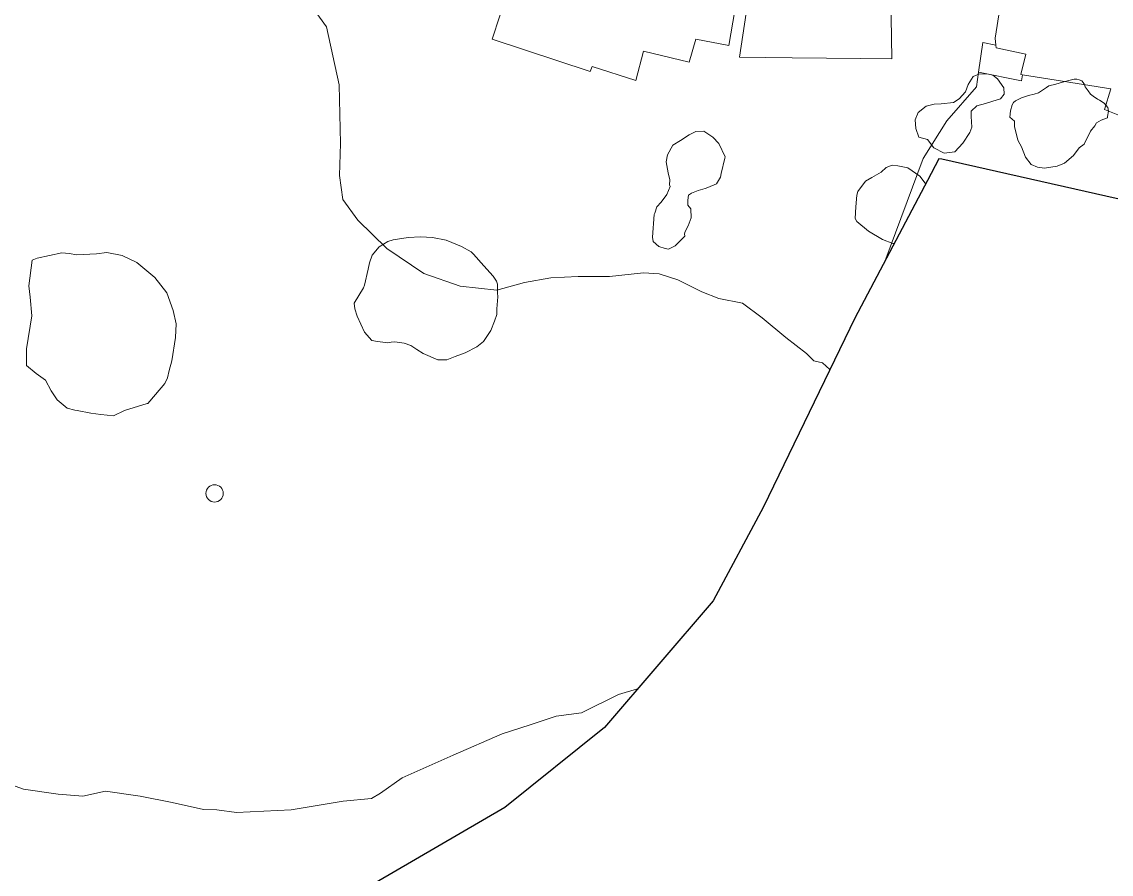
# Model space of a CAD drawing. Header units: metres. Extents: x 4652992 to 4879070, y 2074171 to 2309877.
# Drawn here: x 4654505.5 to 4654602, y 2307623.4 to 2307699 of the extents above; entities that cross this region are included whole.
import ezdxf

# ---------------------------------------------------------------- set-up
doc = ezdxf.new("R2010")
doc.units = ezdxf.units.M
doc.header["$MEASUREMENT"] = 0
doc.linetypes.add('DGN Style 3', pattern=[92.779933, 66.271381, -26.508552])
doc.layers.get('0').update_dxf_attribs({"color": 4, "lineweight": 0})
for name, color, linetype, lineweight in [('Level 20', 30, 'DGN Style 3', 0), ('Level 30', 5, 'Continuous', 0), ('Level 37', 3, 'Continuous', 0), ('Level 40', 1, 'Continuous', 0), ('Level 61', 4, 'Continuous', 0)]:
    doc.layers.add(name, color=color, linetype=linetype, lineweight=lineweight)
doc.layers.add('Limite', color=38, linetype='Continuous', lineweight=0, plot=False)

# ---------------------------------------------------------------- blocks, each defined once
blk = doc.blocks.new('POSTE')
at = {"color": 0, "linetype": 'ByBlock', "lineweight": -2}
blk.add_circle((0, 0), 0.770001, dxfattribs=at)

msp = doc.modelspace()

# ---------------------------------------------------------------- linework, layer by layer
at = {"layer": 'Level 20', "linetype": 'Continuous'}
for points in [[(4654577.127735, 2307668.161952, 1387.216312), (4654576.468103, 2307668.745316, 1387.216312), (4654575.700599, 2307668.945758, 1387.216312), (4654575.055839, 2307669.584231, 1387.216312), (4654573.213667, 2307671.006581, 1387.216312), (4654571.124152, 2307672.736128, 1388.016312), (4654569.389118, 2307674.029438, 1388.016312), (4654567.29018, 2307674.447886, 1388.016312), (4654565.770427, 2307675.035083, 1388.016312), (4654563.661615, 2307676.118676, 1387.916311), (4654562.009477, 2307676.637543, 1387.916311), (4654560.6043, 2307676.728234, 1388.116311), (4654557.598841, 2307676.40667, 1388.416311), (4654554.815969, 2307676.393371, 1388.616311), (4654552.395636, 2307676.301862, 1388.916311), (4654550.05871, 2307675.868958, 1389.216312), (4654547.613049, 2307675.203492, 1389.216312), (4654544.382299, 2307675.552132, 1389.916311), (4654541.153402, 2307676.675256, 1390.616311), (4654537.867647, 2307678.887968, 1390.816312), (4654535.318356, 2307681.390914, 1391.416311), (4654533.982042, 2307683.21329, 1391.416311), (4654533.675964, 2307685.348773, 1391.516312), (4654533.763521, 2307688.190001, 1392.216312), (4654533.645651, 2307693.373793, 1392.916311), (4654532.517061, 2307698.540089, 1393.516312), (4654529.141287, 2307703.24401, 1393.516312)], [(4654501.244792, 2307632.589164, 1366.766312), (4654505.695575, 2307630.968733, 1366.566312), (4654508.763795, 2307630.529522, 1366.566312), (4654510.961026, 2307630.347278, 1366.666311), (4654512.970388, 2307630.813372, 1366.666311), (4654516.03795, 2307630.374273, 1366.966312), (4654518.853491, 2307629.812671, 1366.966312), (4654521.622867, 2307629.18429, 1366.966312), (4654522.813122, 2307629.13976, 1366.966312), (4654524.560882, 2307628.90893, 1366.966312), (4654529.387721, 2307629.142451, 1366.866311), (4654534.000693, 2307629.92715, 1366.766312), (4654536.526769, 2307630.167603, 1366.766312), (4654537.325664, 2307630.629681, 1366.766312), (4654539.227427, 2307631.986974, 1366.766312), (4654543.759182, 2307633.983638, 1366.966312), (4654548.086056, 2307635.876433, 1367.466312), (4654550.580101, 2307636.694633, 1367.466312), (4654552.883849, 2307637.451735, 1368.266312), (4654555.12723, 2307637.736549, 1368.866311), (4654558.383143, 2307639.382906, 1369.766312), (4654560.085721, 2307639.859488, 1370.842392)]]:
    msp.add_polyline3d(points, dxfattribs=at)
at = {"layer": 'Level 30', "color": 1}
for points in [[(4654551.758618, 2307711.217588, 1405.233712), (4654562.909605, 2307707.743733, 1405.433712), (4654563.248202, 2307709.241158, 1405.433712), (4654563.300747, 2307709.473534, 1405.433712), (4654570.123593, 2307708.286123, 1405.733712), (4654568.156298, 2307696.864357, 1404.933712), (4654565.243034, 2307697.440174, 1404.533712), (4654564.647922, 2307695.386705, 1404.533712), (4654560.602298, 2307696.378661, 1405.033712), (4654559.943548, 2307693.772617, 1405.033712), (4654556.05432, 2307695.011738, 1405.133712), (4654555.875988, 2307694.583379, 1405.133712), (4654547.196042, 2307697.426689, 1405.233712), (4654547.877529, 2307699.486559, 1405.233712), (4654551.372304, 2307710.049911, 1405.233712), (4654551.372309, 2307710.049926, 1405.233712), (4654551.758618, 2307711.217588, 1405.233712)], [(4654603.649114, 2307690.320987, 1408.136209), (4654601.451789, 2307691.202982, 1408.136209), (4654601.999028, 2307693.024414, 1408.136209), (4654594.171247, 2307694.287029, 1408.136209), (4654594.043088, 2307694.307701, 1408.136209), (4654594.475231, 2307696.10857, 1408.33621), (4654591.850693, 2307696.67748, 1407.03621), (4654591.826991, 2307696.90102, 1407.483182), (4654591.760545, 2307697.527685, 1408.73621), (4654592.173383, 2307700.162348, 1409.23621), (4654582.513305, 2307701.240393, 1407.535448), (4654581.949647, 2307701.303296, 1407.436209), (4654579.9046, 2307701.498583, 1406.33621), (4654579.898275, 2307700.906514, 1406.03621), (4654577.503381, 2307700.827285, 1405.936209), (4654577.396577, 2307700.477491, 1405.936209), (4654575.580369, 2307700.505495, 1405.936209), (4654575.723547, 2307701.598233, 1405.936209), (4654573.101663, 2307701.593393, 1406.136209), (4654573.092562, 2307709.013872, 1406.33621), (4654581.908267, 2307708.850353, 1407.136209), (4654582.002554, 2307709.32414, 1407.136209), (4654593.75897, 2307708.397664, 1407.636209), (4654605.939722, 2307705.737503, 1412.436209)]]:
    msp.add_polyline3d(points, dxfattribs=at)
at = {"layer": 'Level 37', "extrusion": (-0.0567039577039998, 0.0092499338946443, 0.9983481857065939), "elevation": -241184.644814, "flags": 128}
msp.add_lwpolyline([(-3026972.855879, 4215439.710329), (-3026972.706278, 4215443.591931), (-3026973.255146, 4215443.591931)], dxfattribs=at)
at = {"layer": 'Level 37'}
for points in [[(4654570.812018, 2307707.191047, 1404.579932), (4654569.123629, 2307695.851481, 1402.479931), (4654573.767346, 2307695.774674, 1401.979931), (4654579.854006, 2307695.719658, 1401.879932), (4654582.593416, 2307695.688822, 1402.279932), (4654582.513305, 2307701.240393, 1404.105742)], [(4654591.826991, 2307696.90102, 1405.6799), (4654590.657841, 2307697.134038, 1405.6799), (4654590.282328, 2307694.516872, 1405.345293), (4654590.096717, 2307693.223234, 1405.1799), (4654587.4784, 2307690.197984, 1402.1799), (4654585.369212, 2307686.875203, 1400.6799), (4654581.979642, 2307677.739466, 1395.5799)]]:
    msp.add_polyline3d(points, dxfattribs=at)
at = {"layer": 'Level 40', "color": 3, "flags": 128}
for points, elevation in [([(4654585.262636, 2307683.975521), (4654582.810021, 2307679.316774), (4654582.703842, 2307679.33794), (4654581.773848, 2307679.672572), (4654580.527082, 2307680.418579), (4654579.500606, 2307681.269902), (4654579.356504, 2307681.547356), (4654579.412653, 2307682.580804), (4654579.516726, 2307683.604669), (4654579.583366, 2307683.939583), (4654580.262521, 2307684.848775), (4654580.827431, 2307685.183834), (4654581.670028, 2307685.662496), (4654582.100673, 2307686.074046), (4654582.637011, 2307686.265569), (4654583.12576, 2307686.217885), (4654584.036302, 2307686.036386), (4654585.081788, 2307685.280858), (4654585.561717, 2307684.687795), (4654585.598518, 2307684.613529), (4654585.262636, 2307683.975521)], 1399.6337), ([(4654513.085965, 2307678.53668), (4654514.439976, 2307678.257309), (4654515.718947, 2307677.635247), (4654517.316637, 2307676.326877), (4654518.382681, 2307674.966408), (4654518.947632, 2307673.394605), (4654519.211368, 2307672.208499), (4654519.162516, 2307671.001542), (4654518.842644, 2307668.931442), (4654518.596297, 2307668.083272), (4654518.440113, 2307667.416069), (4654518.209687, 2307666.923183), (4654517.88248, 2307666.542745), (4654516.691634, 2307665.138049), (4654516.658873, 2307665.144581), (4654514.636913, 2307664.542467), (4654513.660159, 2307664.064326), (4654512.538391, 2307664.187595), (4654511.643863, 2307664.288632), (4654510.452467, 2307664.526195), (4654510.229081, 2307664.570739), (4654509.571001, 2307664.736687), (4654508.67209, 2307665.485539), (4654508.139927, 2307666.284997), (4654507.639206, 2307667.225344), (4654506.811811, 2307667.823014), (4654505.969557, 2307668.521233), (4654505.96831, 2307669.987145), (4654506.434316, 2307672.926221), (4654506.283131, 2307674.563485), (4654506.157679, 2307675.574786), (4654506.457482, 2307677.848343), (4654506.892074, 2307678.024408), (4654509.082439, 2307678.494375), (4654509.747682, 2307678.429222), (4654510.43035, 2307678.32178), (4654512.154518, 2307678.413178), (4654513.085965, 2307678.53668)], 1395.3337)]:
    msp.add_lwpolyline(points, dxfattribs=dict(at, elevation=elevation))
at = {"layer": 'Level 40', "color": 3}
for points in [[(4654589.633499, 2307690.567652, 1403.668336), (4654589.69553, 2307689.645191, 1403.668336), (4654589.527643, 2307689.153589, 1403.668336), (4654588.888289, 2307688.230872, 1403.668336), (4654588.17451, 2307687.462989, 1403.668336), (4654587.23725, 2307687.33475, 1403.668336), (4654586.312641, 2307687.799101, 1403.668336), (4654585.758586, 2307688.539647, 1403.668336), (4654584.996193, 2307688.761621, 1403.668336), (4654584.725388, 2307689.515704, 1403.668336), (4654584.670358, 2307690.296773, 1403.668336), (4654584.939221, 2307690.94326, 1403.668336), (4654585.646551, 2307691.502339, 1403.668336), (4654586.347663, 2307691.677619, 1403.668336), (4654586.981562, 2307691.691282, 1403.668336), (4654588.067616, 2307691.823909, 1404.068336), (4654588.57276, 2307692.142416, 1404.268336), (4654589.127343, 2307692.779914, 1405.168336), (4654589.3781, 2307693.407122, 1405.868336), (4654589.8169, 2307694.137613, 1406.168336), (4654590.307243, 2307694.318928, 1406.168336), (4654591.012859, 2307694.352694, 1406.168336), (4654591.550667, 2307694.245503, 1406.168336), (4654591.974554, 2307693.916853, 1406.168336), (4654592.513406, 2307693.111832, 1406.168336), (4654592.54113, 2307692.548198, 1406.168336), (4654592.219112, 2307692.158912, 1406.168336), (4654591.542255, 2307691.946768, 1405.768336), (4654590.912323, 2307691.725536, 1405.168336), (4654590.136247, 2307691.514927, 1404.668336), (4654589.62225, 2307691.041587, 1404.168336), (4654589.633499, 2307690.567652, 1403.668336)], [(4654597.244509, 2307686.195575, 1408.3799), (4654596.137362, 2307685.999039, 1408.3799), (4654595.503132, 2307686.079099, 1408.3799), (4654594.949023, 2307686.328618, 1408.3799), (4654594.430018, 2307686.988351, 1408.3799), (4654594.098205, 2307687.888897, 1408.3799), (4654593.784829, 2307688.414911, 1408.3799), (4654593.757888, 2307688.512991, 1408.3799), (4654593.479271, 2307689.681021, 1408.3799), (4654593.482785, 2307690.171198, 1407.1799), (4654593.043918, 2307690.537243, 1407.1799), (4654593.105716, 2307691.082063, 1407.1799), (4654593.256991, 2307691.609039, 1407.1799), (4654593.390858, 2307691.814492, 1407.1799), (4654593.560585, 2307691.966369, 1407.1799), (4654594.078991, 2307692.234454, 1407.1799), (4654594.72273, 2307692.43113, 1407.1799), (4654595.214497, 2307692.565242, 1407.1799), (4654595.607909, 2307692.672532, 1407.1799), (4654596.304894, 2307693.137139, 1407.1799), (4654596.499019, 2307693.305493, 1408.0799), (4654597.133084, 2307693.45732, 1408.0799), (4654597.722463, 2307693.618051, 1408.0799), (4654598.508297, 2307693.832359, 1408.0799), (4654598.749438, 2307693.87703, 1408.0799), (4654598.981714, 2307693.877101, 1408.0799), (4654599.205128, 2307693.832573, 1408.0799), (4654599.419679, 2307693.743445, 1408.0799), (4654599.643463, 2307693.467012, 1408.0799), (4654599.733199, 2307693.217294, 1408.0799), (4654599.983944, 2307692.842749, 1408.0799), (4654600.207732, 2307692.566309, 1408.0799), (4654600.449247, 2307692.37907, 1408.0799), (4654600.815953, 2307692.120511, 1408.0799), (4654600.985826, 2307692.040285, 1408.0799), (4654601.397219, 2307691.772817, 1408.0799), (4654601.737346, 2307691.380447, 1408.0799), (4654601.809368, 2307691.041509, 1408.0799), (4654601.720751, 2307690.595477, 1408.0799), (4654601.694166, 2307690.461666, 1408.0799), (4654601.140596, 2307690.247409, 1408.0799), (4654600.721079, 2307690.006431, 1408.0799), (4654600.578533, 2307689.756618, 1408.0799), (4654600.204068, 2307689.274798, 1408.0799), (4654599.626008, 2307688.131388, 1408.3799), (4654599.188924, 2307687.801317, 1408.3799), (4654598.680953, 2307687.114527, 1408.3799), (4654597.896097, 2307686.436554, 1408.3799), (4654597.244509, 2307686.195575, 1408.3799)], [(4654563.412652, 2307679.124608, 1396.2287), (4654562.813641, 2307678.825171, 1396.2287), (4654562.525438, 2307678.882626, 1396.2287), (4654561.960497, 2307679.055085, 1396.2287), (4654561.452882, 2307679.515293, 1396.2287), (4654561.406392, 2307679.883572, 1396.2287), (4654561.565634, 2307681.886153, 1396.2287), (4654561.61735, 2307682.019557, 1397.2287), (4654561.789398, 2307682.582762, 1397.2287), (4654562.168787, 2307682.985127, 1397.2287), (4654562.66297, 2307683.663344, 1397.2287), (4654562.984467, 2307684.375969, 1397.2287), (4654562.919065, 2307684.528362, 1398.2287), (4654562.931901, 2307684.982743, 1398.7287), (4654562.795298, 2307685.585349, 1399.2287), (4654562.612563, 2307686.553509, 1399.7287), (4654562.738059, 2307687.183447, 1399.7287), (4654563.207405, 2307688.042529, 1399.7287), (4654563.883697, 2307688.44357, 1399.7287), (4654564.640157, 2307688.9477, 1399.7287), (4654565.236258, 2307689.245638, 1399.7287), (4654565.958815, 2307689.280219, 1399.7287), (4654566.75081, 2307688.765128, 1399.7287), (4654567.290555, 2307688.181237, 1399.7287), (4654567.830991, 2307687.001807, 1399.7287), (4654567.808182, 2307686.887273, 1399.7287), (4654567.477103, 2307685.524279, 1399.7287), (4654567.432893, 2307685.197145, 1399.2287), (4654567.077734, 2307684.612521, 1399.2287), (4654566.297576, 2307684.291361, 1399.2287), (4654566.080222, 2307684.19654, 1398.2287), (4654565.448255, 2307684.024188, 1398.2287), (4654564.862335, 2307683.782989, 1398.2287), (4654564.586684, 2307683.599271, 1398.2287), (4654564.539545, 2307683.169763, 1397.2287), (4654564.549735, 2307682.727213, 1396.2287), (4654564.802847, 2307682.39602, 1395.7287), (4654564.826775, 2307681.612929, 1395.7287), (4654564.562313, 2307680.887312, 1395.7287), (4654564.286048, 2307680.403527, 1395.7287), (4654564.240167, 2307680.173178, 1395.7287), (4654564.263435, 2307679.988917, 1395.7287), (4654563.412652, 2307679.124608, 1396.2287)], [(4654546.444201, 2307670.64855, 1395.3337), (4654545.851401, 2307670.170591, 1395.3337), (4654544.799382, 2307669.63514, 1395.3337), (4654543.938533, 2307669.309968, 1395.3337), (4654543.182901, 2307669.013494, 1395.3337), (4654542.388746, 2307669.022787, 1395.3337), (4654541.106197, 2307669.576589, 1395.3337), (4654540.531837, 2307669.939508, 1395.3337), (4654540.00533, 2307670.292885, 1395.3337), (4654539.402385, 2307670.512459, 1395.3337), (4654538.57946, 2307670.626852, 1395.3337), (4654538.266945, 2307670.572703, 1395.8337), (4654537.961006, 2307670.534406, 1395.8337), (4654537.763698, 2307670.556647, 1396.3337), (4654537.037442, 2307670.651833, 1396.3337), (4654536.55962, 2307670.7471, 1396.3337), (4654535.909362, 2307671.472105, 1396.3337), (4654535.249074, 2307672.893657, 1396.3337), (4654535.028869, 2307673.532886, 1396.3337), (4654534.980744, 2307674.038578, 1396.3337), (4654535.793737, 2307675.397737, 1398.9337), (4654535.888786, 2307675.625955, 1398.9337), (4654536.221014, 2307677.042696, 1398.9337), (4654536.334857, 2307677.613173, 1398.9337), (4654536.572378, 2307678.307274, 1398.9337), (4654537.209747, 2307679.020503, 1398.9337), (4654537.951989, 2307679.515097, 1398.9337), (4654538.427902, 2307679.667358, 1398.9337), (4654539.751112, 2307679.848409, 1398.9337), (4654540.855424, 2307679.924817, 1398.9337), (4654541.931283, 2307679.858615, 1398.9337), (4654543.121525, 2307679.62133, 1398.9337), (4654544.492936, 2307679.051365, 1398.9337), (4654545.340647, 2307678.5858, 1398.9337), (4654545.429378, 2307678.513257, 1398.6337), (4654545.553299, 2307678.389656, 1398.6337), (4654546.47208, 2307677.353076, 1396.3337), (4654547.284955, 2307676.446967, 1396.3337), (4654547.591084, 2307675.989102, 1396.3337), (4654547.686858, 2307675.721985, 1396.3337), (4654547.690701, 2307674.948898, 1395.8337), (4654547.71969, 2307674.595642, 1395.8337), (4654547.618527, 2307673.544052, 1395.3337), (4654547.618957, 2307673.047217, 1395.3337), (4654547.399426, 2307672.445201, 1395.3337), (4654547.084412, 2307671.613825, 1395.3337), (4654546.444201, 2307670.64855, 1395.3337)]]:
    msp.add_polyline3d(points, dxfattribs=at)
at = {"layer": 'Limite', "color": 5, "linetype": 'Continuous', "lineweight": 30}
msp.add_polyline3d([(4654686.341909, 2307698.461874, 1420.378098), (4654648.795524, 2307692.778793, 1412.68927), (4654647.479367, 2307692.787269, 1412.545507), (4654625.080598, 2307688.981608, 1407.697788), (4654623.010597, 2307689.154301, 1407.162661), (4654612.421097, 2307681.070671, 1401.134681), (4654587.038297, 2307686.809347, 1398.38547), (4654586.768433, 2307686.835875, 1398.328242), (4654585.760254, 2307684.920748, 1397.33801), (4654579.334878, 2307672.715731, 1390.973991), (4654571.227416, 2307655.988409, 1379.565324), (4654566.788503, 2307647.661314, 1374.969454), (4654557.145503, 2307636.437169, 1368.943514), (4654548.325546, 2307629.351316, 1365.562797), (4654528.906449, 2307618.048272, 1358.786639)], dxfattribs=at)

# ---------------------------------------------------------------- block references
at = {"layer": 'Level 61', "zscale": 0.1}
msp.add_blockref('POSTE', (4654522.616743, 2307657.187022, 1382.933712), dxfattribs=at)

doc.saveas('drawing.dxf')
